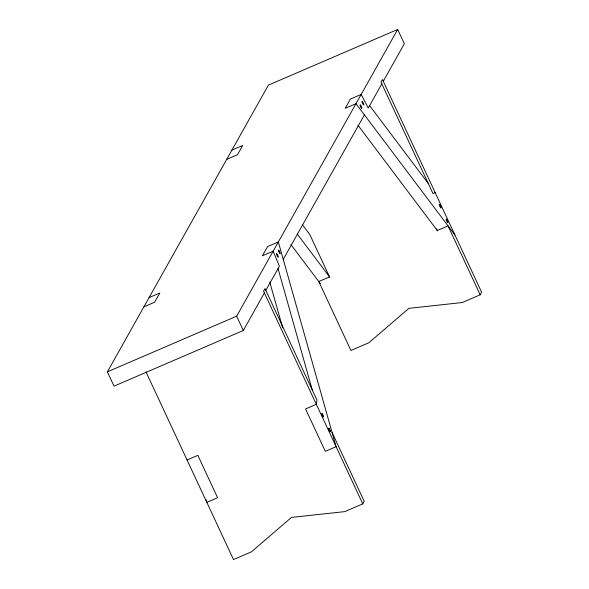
<?xml version="1.0" encoding="UTF-8"?>
<svg xmlns="http://www.w3.org/2000/svg" width="589" height="589" viewBox="0 0 589 589"><rect width="100%" height="100%" fill="white"/><g stroke="black" fill="none" stroke-linecap="round" stroke-linejoin="round"><path stroke-width="0.88" d="M264.395 292.939L243.309 330.488L114.038 386.148L107.375 371.85L268.415 85.118L397.678 29.45L404.349 43.755L383.262 81.297M107.375 371.85L236.638 316.183L397.678 29.45M265.83 290.377L279.4 266.228L273.141 251.194L262.37 255.832L267.561 246.577L278.339 241.939L336.083 446.676L325.312 451.321L305.558 408.943L316.33 404.304L316.97 400.034L264.998 288.588L263.563 291.15L362.765 503.882L344.808 511.62L291.459 517.414L251.451 551.819L233.494 559.55L145.932 371.777M283.25 259.366L364.407 114.87M381.827 83.859L368.258 108.008L361.182 94.439L350.403 99.077L345.213 108.332L355.984 103.693L454.951 235.04M362.765 503.882L364.201 501.327L332.056 432.392M302.599 224.976L309.792 234.532L329.553 276.904L318.782 281.542L350.926 350.477L368.876 342.739L408.891 308.341L462.24 302.54L480.19 294.809L481.625 292.247L382.43 79.515L380.987 82.07L432.959 193.516L435.197 192.669M231.911 150.107L242.683 145.468L237.492 154.716L226.713 159.354M149.069 297.607L159.84 292.969L154.649 302.216L143.871 306.854M187.059 459.972L197.838 455.334L217.591 497.705L206.82 502.343L206.076 499.693M369.605 105.622L428.291 183.503M357.928 125.207L437.546 230.873M297.202 233.966L329.825 277.264M290.856 244.479L320.379 283.655M480.19 294.809L448.045 225.881L437.274 230.52L436.501 228.856M236.638 316.183L243.309 330.488M278.052 268.613L312.295 390.021M269.762 282.05L282.668 327.801M360.225 105.689A1.995 0.39 66.7 0 0 361.727 108.494A1.995 0.39 66.7 0 0 360.998 105.777A1.995 0.39 66.7 0 0 360.225 105.689M362.176 102.206A1.995 0.39 66.7 0 0 363.678 105.011A1.995 0.39 66.7 0 0 362.949 102.295A1.995 0.39 66.7 0 0 362.176 102.206M439.409 205.193A1.995 0.39 66.7 0 0 440.911 207.991A1.995 0.39 66.7 0 0 440.182 205.281A1.995 0.39 66.7 0 0 439.409 205.193M446.248 219.866A1.995 0.39 66.7 0 0 447.75 222.664A1.995 0.39 66.7 0 0 447.022 219.955A1.995 0.39 66.7 0 0 446.248 219.866M278.619 250.973A1.995 0.39 66.7 0 0 280.121 253.778A1.995 0.39 66.7 0 0 279.4 251.061A1.995 0.39 66.7 0 0 278.619 250.973M276.668 254.463A1.995 0.39 66.7 0 0 278.17 257.26A1.995 0.39 66.7 0 0 277.441 254.544A1.995 0.39 66.7 0 0 276.668 254.463M321.977 414.266A1.995 0.39 66.7 0 0 323.479 417.064A1.995 0.39 66.7 0 0 322.75 414.354A1.995 0.39 66.7 0 0 321.977 414.266M328.824 428.939A1.995 0.39 66.7 0 0 330.326 431.737A1.995 0.39 66.7 0 0 329.597 429.028A1.995 0.39 66.7 0 0 328.824 428.939"/></g></svg>
